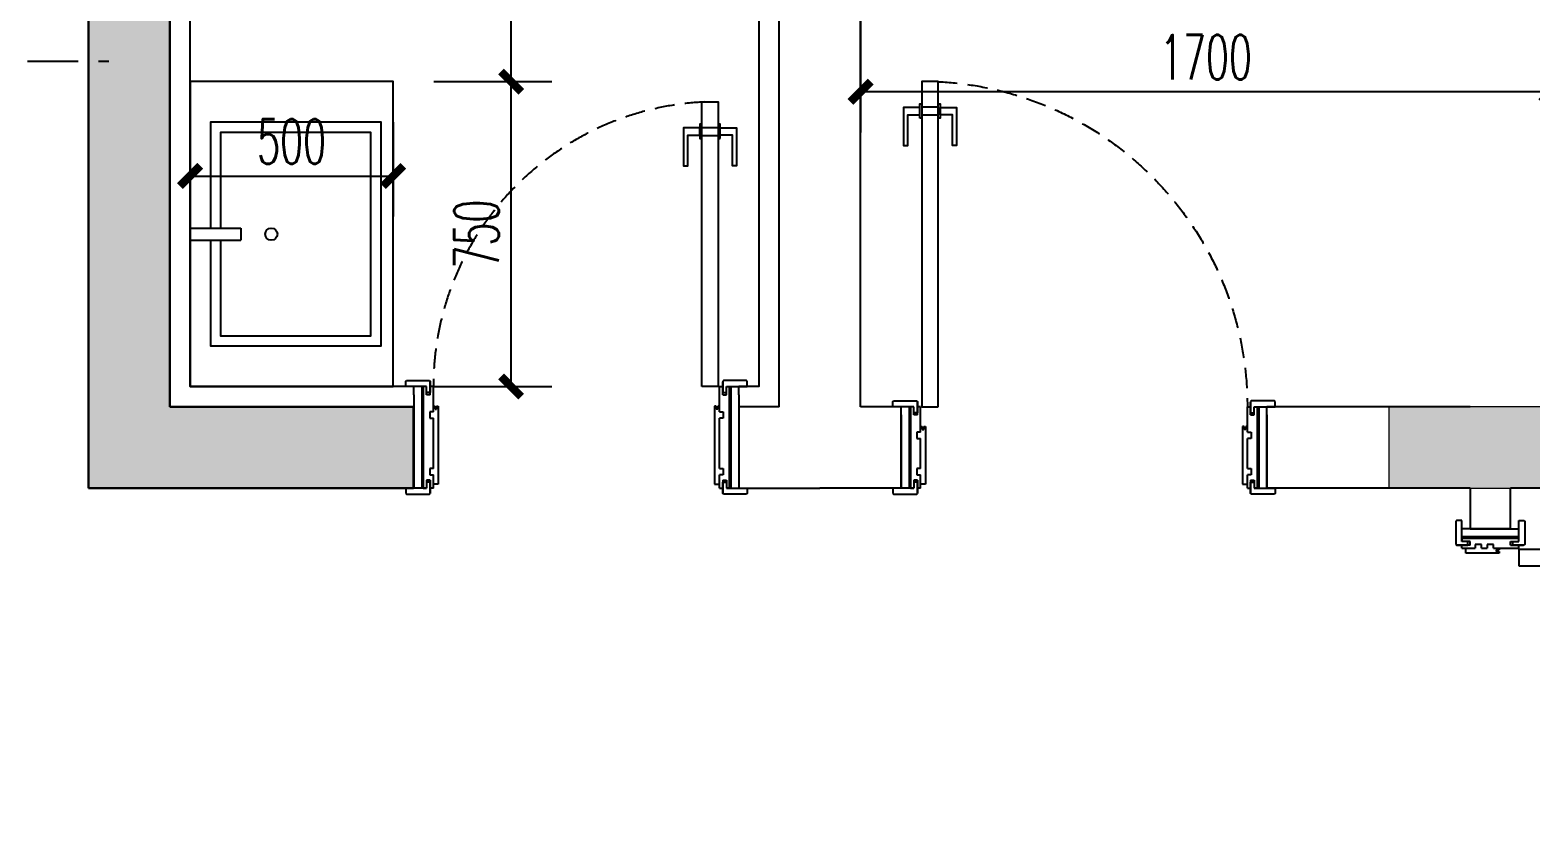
# Model space of a CAD drawing. Extents: x 184967 to 628822, y -100826 to 121332.
# Drawn here: x 397151 to 400844, y 8777 to 10720 of the extents above; entities that cross this region are included whole.
import ezdxf

# ---------------------------------------------------------------- set-up
doc = ezdxf.new("R2010")
doc.units = 0
doc.header["$MEASUREMENT"] = 0
doc.linetypes.add('DASH', pattern=[0.35, 0.25, -0.1])
doc.linetypes.add('DASHED2', pattern=[0.375, 0.25, -0.125])
for name, color, linetype in [('0-完成面', 47, 'Continuous'), ('0-活动家具', 55, 'Continuous'), ('P10-固定家具', 51, 'Continuous'), ('P11-平面门扇', 47, 'Continuous'), ('WALL', 145, 'Continuous')]:
    doc.layers.add(name, color=color, linetype=linetype)
doc.layers.add('4#6#-col-2F~31F$0$COLU', color=7, linetype='Continuous', lineweight=0)
doc.layers.add('4#6#-col-2F~31F$0$COLU_HATCH', color=251, linetype='Continuous', lineweight=0)
doc.styles.add('尺寸标注', font='txt.shx', dxfattribs={"width": 0.6, "height": 110})
doc.dimstyles.new('1-50', dxfattribs={"dimscale": 50, "dimtxt": 110, "dimasz": 1, "dimexe": 2, "dimexo": 2, "dimgap": 0.6, "dimtad": 1, "dimdec": 0, "dimrnd": 5, "dimtxsty": '尺寸标注', "dimblk": 'ARCHTICK', "dimcen": 2.5, "dimclrd": 251, "dimclre": 251, "dimclrt": 50, "dimadec": 0, "dimazin": 0, "dimtfac": 1, "dimtdec": 0, "dimtix": 1, "dimtmove": 2, "dimatfit": 3, "dimldrblk": 'DOT', "dimfxl": 0, "dimarcsym": 0})

# ---------------------------------------------------------------- blocks, each defined once
blk = doc.blocks.new('ngn')
for p, q in [((387519.8, 106208.2), (387644.8, 106208.2)), ((387519.8, 106208.2), (387519.8, 106178.2)), ((387644.8, 106208.2), (387644.8, 106178.2)), ((387519.8, 106178.2), (387644.8, 106178.2))]:
    blk.add_line(p, q)
for points in [[(387569.8, 106178.2), (387569.8, 105918.2), (387989.8, 105918.2), (387989.8, 106468.2), (387569.8, 106468.2), (387569.8, 106208.2)], [(387594.8, 106178.2), (387594.8, 105943.2), (387964.8, 105943.2), (387964.8, 106443.2), (387594.8, 106443.2), (387594.8, 106208.2)]]:
    blk.add_lwpolyline(points)
blk.add_circle((387719.8, 106193.2), 15)
blk = doc.blocks.new('_ArchTick')
at = {"color": 0, "linetype": 'ByBlock', "const_width": 0.4}
blk.add_lwpolyline([(-0.5, -0.5), (0.5, 0.5)], dxfattribs=at)
blk = doc.blocks.new('*D1100')
at = {"layer": 'Defpoints', "color": 0, "linetype": 'ByBlock', "transparency": 16777216}
for p in [(397544.4, 10593.4), (398044.4, 10593.4), (398044.4, 10361.3)]:
    blk.add_point(p, dxfattribs=at)
at = {"layer": 'WALL', "color": 251, "lineweight": -2, "transparency": 16777216}
for p, q in [((397544.4, 10493.4), (397544.4, 10261.3)), ((398044.4, 10493.4), (398044.4, 10261.3)), ((397544.4, 10361.3), (398044.4, 10361.3))]:
    blk.add_line(p, q, dxfattribs=at)
at = {"layer": 'WALL', "color": 251, "linetype": 'ByBlock', "lineweight": -2, "transparency": 16777216, "xscale": 50, "yscale": 50, "zscale": 50, "rotation": 180}
blk.add_blockref('_ArchTick', (397544.4, 10361.3), dxfattribs=at)
at = {"layer": 'WALL', "color": 251, "linetype": 'ByBlock', "lineweight": -2, "transparency": 16777216, "xscale": 50, "yscale": 50, "zscale": 50}
blk.add_blockref('_ArchTick', (398044.4, 10361.3), dxfattribs=at)
at = {"layer": 'WALL', "color": 50, "linetype": 'ByBlock', "transparency": 16777216, "insert": (397794.4, 10446.3), "char_height": 110, "attachment_point": 5, "style": '尺寸标注'}
blk.add_mtext('500', dxfattribs=at)
blk = doc.blocks.new('_Dot')
at = {"color": 0, "linetype": 'ByBlock', "lineweight": -2}
blk.add_line((-0.5, 0), (-1, 0), dxfattribs=at)
at = {"color": 0, "linetype": 'ByBlock', "const_width": 0.5}
blk.add_lwpolyline([(-0.25, 0, 1), (0.25, 0, 1)], format="xyb", close=True, dxfattribs=at)
blk = doc.blocks.new('*D1101')
at = {"layer": 'Defpoints', "color": 0, "linetype": 'ByBlock', "transparency": 16777216}
for p in [(398044.4, 10593.4), (398334.6, 10593.4), (398044.4, 9843.4)]:
    blk.add_point(p, dxfattribs=at)
at = {"layer": 'WALL', "color": 251, "lineweight": -2, "transparency": 16777216}
for p, q in [((398144.4, 10593.4), (398434.6, 10593.4)), ((398334.6, 9843.4), (398334.6, 10593.4)), ((398144.4, 9843.4), (398434.6, 9843.4))]:
    blk.add_line(p, q, dxfattribs=at)
at = {"layer": 'WALL', "color": 251, "linetype": 'ByBlock', "lineweight": -2, "transparency": 16777216, "xscale": 50, "yscale": 50, "zscale": 50}
for p, rotation in [((398334.6, 10593.4), 90), ((398334.6, 9843.4), 270)]:
    blk.add_blockref('_ArchTick', p, dxfattribs=dict(at, rotation=rotation))
at = {"layer": 'WALL', "color": 50, "linetype": 'ByBlock', "transparency": 16777216, "insert": (398249.6, 10218.4), "char_height": 110, "attachment_point": 5, "rotation": 90, "style": '尺寸标注'}
blk.add_mtext('750', dxfattribs=at)
blk = doc.blocks.new('*D1102')
at = {"layer": 'Defpoints', "color": 0, "linetype": 'ByBlock', "transparency": 16777216}
for p in [(397894.4, 11343.4), (398334.6, 11343.4), (398044.4, 10593.4)]:
    blk.add_point(p, dxfattribs=at)
at = {"layer": 'WALL', "color": 251, "lineweight": -2, "transparency": 16777216}
for p, q in [((398084.6, 11343.4), (398434.6, 11343.4)), ((398334.6, 10593.4), (398334.6, 11343.4)), ((398144.4, 10593.4), (398434.6, 10593.4))]:
    blk.add_line(p, q, dxfattribs=at)
at = {"layer": 'WALL', "color": 251, "linetype": 'ByBlock', "lineweight": -2, "transparency": 16777216, "xscale": 50, "yscale": 50, "zscale": 50}
for p, rotation in [((398334.6, 11343.4), 90), ((398334.6, 10593.4), 270)]:
    blk.add_blockref('_ArchTick', p, dxfattribs=dict(at, rotation=rotation))
at = {"layer": 'WALL', "color": 50, "linetype": 'ByBlock', "transparency": 16777216, "insert": (398249.6, 10968.4), "char_height": 110, "attachment_point": 5, "rotation": 90, "style": '尺寸标注'}
blk.add_mtext('750', dxfattribs=at)
blk = doc.blocks.new('*D1105')
at = {"layer": 'Defpoints', "color": 0, "linetype": 'ByBlock', "transparency": 16777216}
for p in [(400894.4, 11793.4), (399194.4, 11043.4), (399194.4, 10568.4)]:
    blk.add_point(p, dxfattribs=at)
at = {"layer": 'WALL', "color": 251, "lineweight": -2, "transparency": 16777216}
for p, q in [((399194.4, 10818.4), (399194.4, 10468.4)), ((400894.4, 10818.4), (400894.4, 10468.4)), ((400894.4, 10568.4), (399194.4, 10568.4))]:
    blk.add_line(p, q, dxfattribs=at)
at = {"layer": 'WALL', "color": 251, "linetype": 'ByBlock', "lineweight": -2, "transparency": 16777216, "xscale": 50, "yscale": 50, "zscale": 50, "rotation": 180}
blk.add_blockref('_ArchTick', (399194.4, 10568.4), dxfattribs=at)
at = {"layer": 'WALL', "color": 251, "linetype": 'ByBlock', "lineweight": -2, "transparency": 16777216, "xscale": 50, "yscale": 50, "zscale": 50}
blk.add_blockref('_ArchTick', (400894.4, 10568.4), dxfattribs=at)
at = {"layer": 'WALL', "color": 50, "linetype": 'ByBlock', "transparency": 16777216, "insert": (400044.4, 10653.4), "char_height": 110, "attachment_point": 5, "style": '尺寸标注'}
blk.add_mtext('1700', dxfattribs=at)
blk = doc.blocks.new('*U895')
for p, q in [((8881.7, 2357.3), (8921.7, 2357.3)), ((8881.7, 2337.3), (8921.7, 2337.3)), ((8072.9, 1599.7), (8072.9, 1619.7)), ((8072.9, 1599.7), (8072.9, 1439.7)), ((8972.9, 1599.7), (8972.9, 1619.7)), ((8972.9, 1599.7), (8972.9, 1439.7)), ((8072.9, 1439.7), (8072.9, 1419.7)), ((8972.9, 1439.7), (8972.9, 1419.7))]:
    blk.add_line(p, q)
at = {"ltscale": 200}
for p, q in [((8052.8, 1633.1), (8054.4, 1634.7)), ((8052.8, 1619.7), (8052.8, 1633.1)), ((8054.4, 1634.7), (8111.2, 1634.7)), ((8111.2, 1634.7), (8112.8, 1633.1)), ((8112.8, 1633.1), (8112.8, 1604.7)), ((8112.8, 1599.7), (8112.8, 1631.6)), ((8934.6, 1634.7), (8933, 1633.1)), ((8933, 1633.1), (8933, 1604.7)), ((8933, 1599.7), (8933, 1631.6)), ((8991.4, 1634.7), (8934.6, 1634.7)), ((8993, 1633.1), (8991.4, 1634.7)), ((8993, 1619.7), (8993, 1633.1)), ((8103.8, 1619.7), (8052.8, 1619.7)), ((8092.8, 1619.7), (8092.8, 1419.7)), ((8095.8, 1419.7), (8095.8, 1619.7)), ((8095.8, 1619.7), (8095.8, 1419.7)), ((8103.8, 1599.7), (8103.8, 1619.7)), ((8104.8, 1604.7), (8103.8, 1605.7)), ((8112.8, 1599.7), (8103.8, 1599.7)), ((8112.8, 1604.7), (8104.8, 1604.7)), ((8120.8, 1619.7), (8112.8, 1619.7)), ((8120.8, 1557.5), (8120.8, 1619.7)), ((8925, 1619.7), (8933, 1619.7)), ((8925, 1557.5), (8925, 1619.7)), ((8933, 1604.7), (8941, 1604.7)), ((8933, 1599.7), (8942, 1599.7)), ((8941, 1604.7), (8942, 1605.7)), ((8942, 1599.7), (8942, 1619.7)), ((8942, 1619.7), (8993, 1619.7)), ((8950, 1419.7), (8950, 1619.7)), ((8950, 1619.7), (8950, 1419.7)), ((8953, 1619.7), (8953, 1419.7)), ((8111.8, 1557.5), (8111.8, 1541.5)), ((8120.8, 1557.5), (8111.8, 1557.5)), ((8120.8, 1571.7), (8124.9, 1571.7)), ((8124.9, 1564), (8124.9, 1571.7)), ((8124.9, 1564), (8128.7, 1564)), ((8128.7, 1564), (8128.7, 1571.7)), ((8128.7, 1571.7), (8132.8, 1571.7)), ((8132.8, 1571.7), (8132.8, 1429.7)), ((8913, 1571.7), (8913, 1429.7)), ((8917.1, 1571.7), (8913, 1571.7)), ((8917.1, 1564), (8917.1, 1571.7)), ((8920.9, 1564), (8917.1, 1564)), ((8925, 1571.7), (8920.9, 1571.7)), ((8920.9, 1564), (8920.9, 1571.7)), ((8925, 1557.5), (8934, 1557.5)), ((8934, 1557.5), (8934, 1541.5)), ((8111.8, 1541.5), (8120.8, 1541.5)), ((8120.8, 1468.1), (8120.8, 1541.5)), ((8925, 1468.1), (8925, 1541.5)), ((8934, 1541.5), (8925, 1541.5)), ((8120.8, 1468.1), (8111.8, 1468.1)), ((8111.8, 1468.1), (8111.8, 1452.1)), ((8111.8, 1452.1), (8120.8, 1452.1)), ((8120.8, 1419.7), (8120.8, 1452.1)), ((8925, 1468.1), (8934, 1468.1)), ((8925, 1419.7), (8925, 1452.1)), ((8934, 1452.1), (8925, 1452.1)), ((8934, 1468.1), (8934, 1452.1)), ((8103.8, 1419.7), (8052.8, 1419.7)), ((8052.8, 1419.7), (8052.8, 1406.3)), ((8052.8, 1406.3), (8054.4, 1404.7)), ((8054.4, 1404.7), (8111.2, 1404.7)), ((8095.8, 1419.7), (8103.8, 1419.7)), ((8112.8, 1439.7), (8103.8, 1439.7)), ((8103.8, 1439.7), (8103.8, 1419.7)), ((8104.8, 1434.7), (8103.8, 1433.7)), ((8112.8, 1434.7), (8104.8, 1434.7)), ((8111.2, 1404.7), (8112.8, 1406.3)), ((8112.8, 1439.7), (8112.8, 1406.3)), ((8112.8, 1406.7), (8112.8, 1434.7)), ((8120.8, 1419.7), (8112.8, 1419.7)), ((8132.8, 1429.7), (8120.8, 1429.7)), ((8913, 1429.7), (8925, 1429.7)), ((8925, 1419.7), (8933, 1419.7)), ((8933, 1439.7), (8933, 1406.3)), ((8933, 1439.7), (8942, 1439.7)), ((8933, 1434.7), (8941, 1434.7)), ((8933, 1406.7), (8933, 1434.7)), ((8934.6, 1404.7), (8933, 1406.3)), ((8991.4, 1404.7), (8934.6, 1404.7)), ((8941, 1434.7), (8942, 1433.7)), ((8942, 1439.7), (8942, 1419.7)), ((8942, 1419.7), (8993, 1419.7)), ((8950, 1419.7), (8942, 1419.7)), ((8993, 1406.3), (8991.4, 1404.7)), ((8993, 1419.7), (8993, 1406.3))]:
    blk.add_line(p, q, dxfattribs=at)
for points in [[(8881.7, 1619.7), (8881.7, 2419.7), (8921.7, 2419.7), (8921.7, 1619.7)], [(8881.7, 2329.5), (8881.7, 2365.1), (8876.7, 2365.1), (8876.7, 2329.5)], [(8926.7, 2329.5), (8926.7, 2365.1), (8921.7, 2365.1), (8921.7, 2329.5)], [(8846.7, 2356.2), (8836.7, 2356.2), (8836.7, 2262.8), (8846.7, 2262.8), (8846.7, 2338.4), (8876.7, 2338.4), (8876.7, 2356.2)], [(8956.7, 2356.2), (8966.7, 2356.2), (8966.7, 2262.8), (8956.7, 2262.8), (8956.7, 2338.4), (8926.7, 2338.4), (8926.7, 2356.2)]]:
    blk.add_lwpolyline(points, close=True)
at = {"color": 250, "linetype": 'DASHED2', "ltscale": 200}
blk.add_arc((8921.7, 1619.7), 800.9, 92.6576, 180, dxfattribs=at)
blk = doc.blocks.new('*U896')
for p, q in [((8881.7, 2257.3), (8921.7, 2257.3)), ((8881.7, 2237.3), (8921.7, 2237.3)), ((8172.9, 1599.7), (8172.9, 1619.7)), ((8172.9, 1599.7), (8172.9, 1389.7)), ((8972.9, 1599.7), (8972.9, 1619.7)), ((8972.9, 1599.7), (8972.9, 1389.7)), ((8172.9, 1389.7), (8172.9, 1369.7)), ((8972.9, 1389.7), (8972.9, 1369.7))]:
    blk.add_line(p, q)
at = {"ltscale": 200}
for p, q in [((8152.8, 1633.1), (8154.4, 1634.7)), ((8152.8, 1619.7), (8152.8, 1633.1)), ((8154.4, 1634.7), (8211.2, 1634.7)), ((8211.2, 1634.7), (8212.8, 1633.1)), ((8212.8, 1633.1), (8212.8, 1604.7)), ((8212.8, 1599.7), (8212.8, 1631.6)), ((8934.6, 1634.7), (8933, 1633.1)), ((8933, 1633.1), (8933, 1604.7)), ((8933, 1599.7), (8933, 1631.6)), ((8991.4, 1634.7), (8934.6, 1634.7)), ((8993, 1633.1), (8991.4, 1634.7)), ((8993, 1619.7), (8993, 1633.1)), ((8203.8, 1619.7), (8152.8, 1619.7)), ((8192.8, 1619.7), (8192.8, 1369.7)), ((8195.8, 1369.7), (8195.8, 1619.7)), ((8195.8, 1619.7), (8195.8, 1369.7)), ((8203.8, 1599.7), (8203.8, 1619.7)), ((8204.8, 1604.7), (8203.8, 1605.7)), ((8212.8, 1599.7), (8203.8, 1599.7)), ((8212.8, 1604.7), (8204.8, 1604.7)), ((8220.8, 1619.7), (8212.8, 1619.7)), ((8220.8, 1557.5), (8220.8, 1619.7)), ((8925, 1619.7), (8933, 1619.7)), ((8925, 1557.5), (8925, 1619.7)), ((8933, 1604.7), (8941, 1604.7)), ((8933, 1599.7), (8942, 1599.7)), ((8941, 1604.7), (8942, 1605.7)), ((8942, 1599.7), (8942, 1619.7)), ((8942, 1619.7), (8993, 1619.7)), ((8950, 1369.7), (8950, 1619.7)), ((8950, 1619.7), (8950, 1369.7)), ((8953, 1619.7), (8953, 1369.7)), ((8211.8, 1557.5), (8211.8, 1541.5)), ((8220.8, 1557.5), (8211.8, 1557.5)), ((8220.8, 1571.7), (8224.9, 1571.7)), ((8224.9, 1564), (8224.9, 1571.7)), ((8224.9, 1564), (8228.7, 1564)), ((8228.7, 1564), (8228.7, 1571.7)), ((8228.7, 1571.7), (8232.8, 1571.7)), ((8232.8, 1571.7), (8232.8, 1379.7)), ((8913, 1571.7), (8913, 1379.7)), ((8917.1, 1571.7), (8913, 1571.7)), ((8917.1, 1564), (8917.1, 1571.7)), ((8920.9, 1564), (8917.1, 1564)), ((8925, 1571.7), (8920.9, 1571.7)), ((8920.9, 1564), (8920.9, 1571.7)), ((8925, 1557.5), (8934, 1557.5)), ((8934, 1557.5), (8934, 1541.5)), ((8211.8, 1541.5), (8220.8, 1541.5)), ((8220.8, 1418.1), (8220.8, 1541.5)), ((8925, 1418.1), (8925, 1541.5)), ((8934, 1541.5), (8925, 1541.5)), ((8220.8, 1418.1), (8211.8, 1418.1)), ((8211.8, 1418.1), (8211.8, 1402.1)), ((8925, 1418.1), (8934, 1418.1)), ((8934, 1418.1), (8934, 1402.1)), ((8203.8, 1369.7), (8152.8, 1369.7)), ((8152.8, 1369.7), (8152.8, 1356.3)), ((8195.8, 1369.7), (8203.8, 1369.7)), ((8212.8, 1389.7), (8203.8, 1389.7)), ((8203.8, 1389.7), (8203.8, 1369.7)), ((8204.8, 1384.7), (8203.8, 1383.7)), ((8212.8, 1384.7), (8204.8, 1384.7)), ((8211.8, 1402.1), (8220.8, 1402.1)), ((8212.8, 1389.7), (8212.8, 1356.3)), ((8212.8, 1356.7), (8212.8, 1384.7)), ((8220.8, 1369.7), (8212.8, 1369.7)), ((8220.8, 1369.7), (8220.8, 1402.1)), ((8232.8, 1379.7), (8220.8, 1379.7)), ((8913, 1379.7), (8925, 1379.7)), ((8925, 1369.7), (8925, 1402.1)), ((8934, 1402.1), (8925, 1402.1)), ((8925, 1369.7), (8933, 1369.7)), ((8933, 1389.7), (8933, 1356.3)), ((8933, 1389.7), (8942, 1389.7)), ((8933, 1384.7), (8941, 1384.7)), ((8933, 1356.7), (8933, 1384.7)), ((8941, 1384.7), (8942, 1383.7)), ((8942, 1389.7), (8942, 1369.7)), ((8942, 1369.7), (8993, 1369.7)), ((8950, 1369.7), (8942, 1369.7)), ((8993, 1369.7), (8993, 1356.3)), ((8152.8, 1356.3), (8154.4, 1354.7)), ((8154.4, 1354.7), (8211.2, 1354.7)), ((8211.2, 1354.7), (8212.8, 1356.3)), ((8934.6, 1354.7), (8933, 1356.3)), ((8991.4, 1354.7), (8934.6, 1354.7)), ((8993, 1356.3), (8991.4, 1354.7))]:
    blk.add_line(p, q, dxfattribs=at)
for points in [[(8881.7, 1619.7), (8881.7, 2319.7), (8921.7, 2319.7), (8921.7, 1619.7)], [(8846.7, 2256.2), (8836.7, 2256.2), (8836.7, 2162.8), (8846.7, 2162.8), (8846.7, 2238.4), (8876.7, 2238.4), (8876.7, 2256.2)], [(8881.7, 2229.5), (8881.7, 2265.1), (8876.7, 2265.1), (8876.7, 2229.5)], [(8926.7, 2229.5), (8926.7, 2265.1), (8921.7, 2265.1), (8921.7, 2229.5)], [(8956.7, 2256.2), (8966.7, 2256.2), (8966.7, 2162.8), (8956.7, 2162.8), (8956.7, 2238.4), (8926.7, 2238.4), (8926.7, 2256.2)]]:
    blk.add_lwpolyline(points, close=True)
at = {"color": 250, "linetype": 'DASHED2', "ltscale": 200}
blk.add_arc((8921.7, 1619.7), 700.9, 92.6576, 180, dxfattribs=at)
blk = doc.blocks.new('*U897')
for p, q in [((8881.7, 2357.3), (8921.7, 2357.3)), ((8881.7, 2337.3), (8921.7, 2337.3)), ((8072.9, 1599.7), (8072.9, 1619.7)), ((8072.9, 1599.7), (8072.9, 1499.7)), ((8972.9, 1599.7), (8972.9, 1619.7)), ((8972.9, 1599.7), (8972.9, 1499.7)), ((8072.9, 1499.7), (8072.9, 1479.7)), ((8972.9, 1499.7), (8972.9, 1479.7))]:
    blk.add_line(p, q)
at = {"ltscale": 200}
for p, q in [((8052.8, 1633.1), (8054.4, 1634.7)), ((8052.8, 1619.7), (8052.8, 1633.1)), ((8054.4, 1634.7), (8111.2, 1634.7)), ((8111.2, 1634.7), (8112.8, 1633.1)), ((8112.8, 1633.1), (8112.8, 1604.7)), ((8112.8, 1599.7), (8112.8, 1631.6)), ((8934.6, 1634.7), (8933, 1633.1)), ((8933, 1633.1), (8933, 1604.7)), ((8933, 1599.7), (8933, 1631.6)), ((8991.4, 1634.7), (8934.6, 1634.7)), ((8993, 1633.1), (8991.4, 1634.7)), ((8993, 1619.7), (8993, 1633.1)), ((8103.8, 1619.7), (8052.8, 1619.7)), ((8092.8, 1619.7), (8092.8, 1479.7)), ((8095.8, 1479.7), (8095.8, 1619.7)), ((8095.8, 1619.7), (8095.8, 1479.7)), ((8103.8, 1599.7), (8103.8, 1619.7)), ((8104.8, 1604.7), (8103.8, 1605.7)), ((8112.8, 1599.7), (8103.8, 1599.7)), ((8112.8, 1604.7), (8104.8, 1604.7)), ((8120.8, 1619.7), (8112.8, 1619.7)), ((8120.8, 1557.5), (8120.8, 1619.7)), ((8925, 1619.7), (8933, 1619.7)), ((8925, 1557.5), (8925, 1619.7)), ((8933, 1604.7), (8941, 1604.7)), ((8933, 1599.7), (8942, 1599.7)), ((8941, 1604.7), (8942, 1605.7)), ((8942, 1599.7), (8942, 1619.7)), ((8942, 1619.7), (8993, 1619.7)), ((8950, 1479.7), (8950, 1619.7)), ((8950, 1619.7), (8950, 1479.7)), ((8953, 1619.7), (8953, 1479.7)), ((8111.8, 1557.5), (8111.8, 1541.5)), ((8120.8, 1557.5), (8111.8, 1557.5)), ((8120.8, 1571.7), (8124.9, 1571.7)), ((8124.9, 1564), (8124.9, 1571.7)), ((8124.9, 1564), (8128.7, 1564)), ((8128.7, 1564), (8128.7, 1571.7)), ((8128.7, 1571.7), (8132.8, 1571.7)), ((8132.8, 1571.7), (8132.8, 1489.7)), ((8913, 1571.7), (8913, 1489.7)), ((8917.1, 1571.7), (8913, 1571.7)), ((8917.1, 1564), (8917.1, 1571.7)), ((8920.9, 1564), (8917.1, 1564)), ((8925, 1571.7), (8920.9, 1571.7)), ((8920.9, 1564), (8920.9, 1571.7)), ((8925, 1557.5), (8934, 1557.5)), ((8934, 1557.5), (8934, 1541.5)), ((8111.8, 1541.5), (8120.8, 1541.5)), ((8120.8, 1528.1), (8111.8, 1528.1)), ((8111.8, 1528.1), (8111.8, 1512.1)), ((8120.8, 1528.1), (8120.8, 1541.5)), ((8925, 1528.1), (8925, 1541.5)), ((8934, 1541.5), (8925, 1541.5)), ((8925, 1528.1), (8934, 1528.1)), ((8934, 1528.1), (8934, 1512.1)), ((8103.8, 1479.7), (8052.8, 1479.7)), ((8052.8, 1479.7), (8052.8, 1466.3)), ((8095.8, 1479.7), (8103.8, 1479.7)), ((8112.8, 1499.7), (8103.8, 1499.7)), ((8103.8, 1499.7), (8103.8, 1479.7)), ((8104.8, 1494.7), (8103.8, 1493.7)), ((8112.8, 1494.7), (8104.8, 1494.7)), ((8111.8, 1512.1), (8120.8, 1512.1)), ((8112.8, 1499.7), (8112.8, 1466.3)), ((8112.8, 1466.7), (8112.8, 1494.7)), ((8120.8, 1479.7), (8112.8, 1479.7)), ((8120.8, 1479.7), (8120.8, 1512.1)), ((8132.8, 1489.7), (8120.8, 1489.7)), ((8913, 1489.7), (8925, 1489.7)), ((8925, 1479.7), (8925, 1512.1)), ((8934, 1512.1), (8925, 1512.1)), ((8925, 1479.7), (8933, 1479.7)), ((8933, 1499.7), (8933, 1466.3)), ((8933, 1499.7), (8942, 1499.7)), ((8933, 1494.7), (8941, 1494.7)), ((8933, 1466.7), (8933, 1494.7)), ((8941, 1494.7), (8942, 1493.7)), ((8942, 1499.7), (8942, 1479.7)), ((8942, 1479.7), (8993, 1479.7)), ((8950, 1479.7), (8942, 1479.7)), ((8993, 1479.7), (8993, 1466.3)), ((8052.8, 1466.3), (8054.4, 1464.7)), ((8054.4, 1464.7), (8111.2, 1464.7)), ((8111.2, 1464.7), (8112.8, 1466.3)), ((8934.6, 1464.7), (8933, 1466.3)), ((8991.4, 1464.7), (8934.6, 1464.7)), ((8993, 1466.3), (8991.4, 1464.7))]:
    blk.add_line(p, q, dxfattribs=at)
for points in [[(8881.7, 1619.7), (8881.7, 2419.7), (8921.7, 2419.7), (8921.7, 1619.7)], [(8881.7, 2329.5), (8881.7, 2365.1), (8876.7, 2365.1), (8876.7, 2329.5)], [(8926.7, 2329.5), (8926.7, 2365.1), (8921.7, 2365.1), (8921.7, 2329.5)], [(8846.7, 2356.2), (8836.7, 2356.2), (8836.7, 2262.8), (8846.7, 2262.8), (8846.7, 2338.4), (8876.7, 2338.4), (8876.7, 2356.2)], [(8956.7, 2356.2), (8966.7, 2356.2), (8966.7, 2262.8), (8956.7, 2262.8), (8956.7, 2338.4), (8926.7, 2338.4), (8926.7, 2356.2)]]:
    blk.add_lwpolyline(points, close=True)
at = {"color": 250, "linetype": 'DASHED2', "ltscale": 200}
blk.add_arc((8921.7, 1619.7), 800.9, 92.6576, 180, dxfattribs=at)

msp = doc.modelspace()

# ---------------------------------------------------------------- hatches: boundary and pattern name
at = {"layer": '4#6#-col-2F~31F$0$COLU_HATCH'}
for points in [[(398194.4, 12493.4), (398194.4, 12293.4), (397494.4, 12293.4), (397494.4, 9793.4), (398094.4, 9793.4), (398094.4, 9593.4), (397294.4, 9593.4), (397294.4, 12493.4)], [(400494.4, 9793.4), (400494.4, 9593.4), (403694.4, 9593.4), (403694.4, 8893.4), (403894.4, 8893.4), (403894.4, 9793.4)]]:
    msp.add_hatch(color=252, dxfattribs=at).paths.add_polyline_path(points)

# ---------------------------------------------------------------- linework, layer by layer
at = {"layer": '0-完成面', "linetype": 'ByBlock'}
for points in [[(398094.4, 9843.4), (397544.4, 9843.4), (397544.4, 11343.4), (397894.4, 11343.4), (397894.4, 12243.4), (398944.4, 12243.4), (398944.4, 12243.4)], [(398944.4, 12243.4), (398944.4, 12243.4), (398944.4, 12243.4), (398944.4, 9843.4), (398894.7, 9843.4)]]:
    msp.add_lwpolyline(points, dxfattribs=at)
at = {"layer": '0-活动家具', "linetype": 'DASH', "ltscale": 500}
for p, q in [((397294.4, 10593.4), (397294.4, 11493.4)), ((395744.4, 10643.4), (397344.4, 10643.4))]:
    msp.add_line(p, q, dxfattribs=at)
at = {"layer": '4#6#-col-2F~31F$0$COLU', "color": 6}
for points in [[(398194.4, 12493.4), (398194.4, 12293.4), (397494.4, 12293.4), (397494.4, 9793.4), (398094.4, 9793.4), (398094.4, 9593.4), (397294.4, 9593.4), (397294.4, 12493.4)], [(400494.4, 9793.4), (400494.4, 9593.4), (403694.4, 9593.4), (403694.4, 8893.4), (403894.4, 8893.4), (403894.4, 9793.4)]]:
    msp.add_lwpolyline(points, close=True, dxfattribs=at)
at = {"layer": 'P10-固定家具', "ltscale": 6}
msp.add_lwpolyline([(397544.4, 9843.4), (398044.4, 9843.4), (398044.4, 10593.4), (397544.4, 10593.4)], close=True, dxfattribs=at)
at = {"layer": 'WALL'}
for p, q in [((397294.4, 12393.4), (397294.4, 9593.4)), ((397294.4, 9593.4), (397294.4, 12393.4)), ((397494.4, 12293.4), (397494.4, 9793.4)), ((397494.4, 9793.4), (397494.4, 12293.4)), ((398994.4, 9793.4), (398994.4, 12293.4)), ((399194.4, 9793.4), (399194.4, 12293.4)), ((397494.4, 9793.4), (398094.4, 9793.4)), ((398094.7, 9793.4), (397494.4, 9793.4)), ((398094.4, 9793.4), (398094.4, 9593.4)), ((398094.7, 9593.4), (398094.7, 9793.4)), ((398994.4, 9793.4), (398894.7, 9793.4)), ((398894.7, 9793.4), (398894.7, 9593.4)), ((399294.4, 9793.4), (399194.4, 9793.4)), ((399294.4, 9593.4), (399294.4, 9793.4)), ((400694.4, 9793.4), (400194.4, 9793.4)), ((400194.4, 9593.4), (400194.4, 9793.4)), ((398094.4, 9593.4), (397294.4, 9593.4)), ((397294.4, 9593.4), (398094.7, 9593.4)), ((398894.7, 9593.4), (399094.4, 9593.4)), ((399194.4, 9593.4), (399094.4, 9593.4)), ((399294.4, 9593.4), (399094.4, 9593.4)), ((400694.4, 9593.4), (400194.4, 9593.4)), ((400694.4, 9593.4), (400694.4, 9493.4)), ((400794.4, 9493.4), (400794.4, 9593.4)), ((401794.4, 9593.4), (400794.4, 9593.4)), ((400694.4, 9493.4), (400794.4, 9493.4))]:
    msp.add_line(p, q, dxfattribs=at)

# ---------------------------------------------------------------- block references
at = {"layer": 'P10-固定家具', "ltscale": 6}
msp.add_blockref('ngn', (10024.6, -95974.8), dxfattribs=at)
at = {"layer": 'P11-平面门扇', "color": 8, "xscale": -1}
msp.add_blockref('*U895', (408267.3, 8173.7), dxfattribs=at)
at = {"layer": 'P11-平面门扇', "color": 8}
msp.add_blockref('*U896', (389922.4, 8223.7), dxfattribs=at)
at = {"layer": 'P11-平面门扇', "color": 8, "xscale": -1, "rotation": 270}
msp.add_blockref('*U897', (399194.7, 520.5), dxfattribs=at)

# ---------------------------------------------------------------- dimensions: what is measured, and where the dimension line sits
at = {"layer": 'WALL', "color": 1, "linetype": 'ByBlock'}
for base, p1, p2, picture, middle in [((399194.4, 10568.4), (400894.4, 11793.4), (399194.4, 11043.4), '*D1105', (400044.4, 10653.4)), ((398044.4, 10361.3), (397544.4, 10593.4), (398044.4, 10593.4), '*D1100', (397794.4, 10446.3))]:
    dim = msp.add_linear_dim(base=base, p1=p1, p2=p2, dimstyle='1-50', override={"dimfxl": 5, "dimfxlon": 1}, dxfattribs=at)
    dim.commit()
    dim.dimension.update_dxf_attribs({"geometry": picture, "text_midpoint": middle})
for base, p1, p2, picture, middle in [((398334.6, 11343.4), (398044.4, 10593.4), (397894.4, 11343.4), '*D1102', (398249.6, 10968.4)), ((398334.6, 10593.4), (398044.4, 9843.4), (398044.4, 10593.4), '*D1101', (398249.6, 10218.4))]:
    dim = msp.add_linear_dim(base=base, p1=p1, p2=p2, angle=90, dimstyle='1-50', override={"dimfxl": 5, "dimfxlon": 1}, dxfattribs=at)
    dim.commit()
    dim.dimension.update_dxf_attribs({"geometry": picture, "text_midpoint": middle})

doc.saveas('drawing.dxf')
